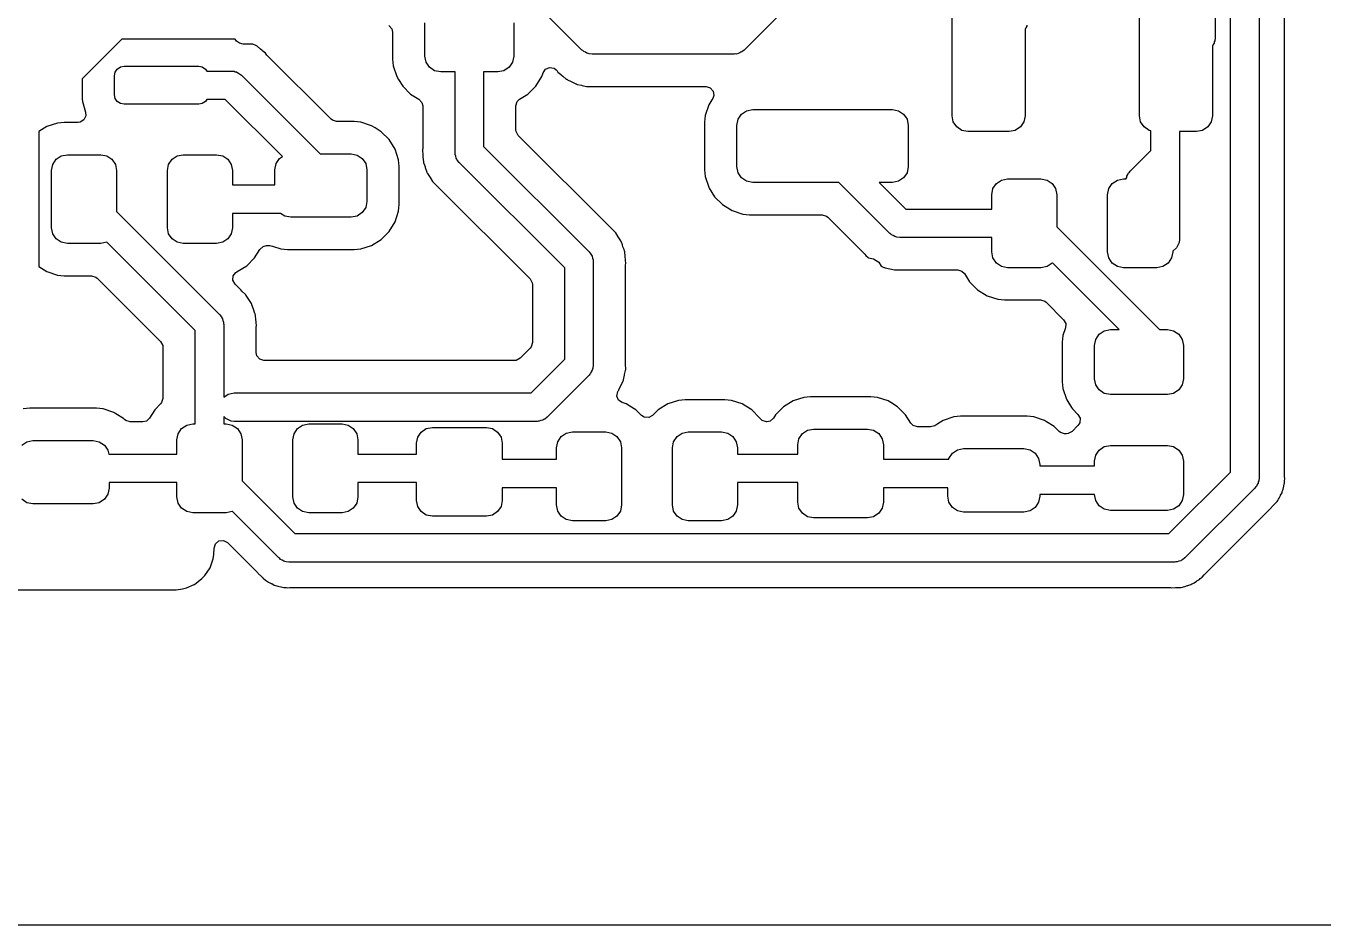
# Model space of a CAD drawing. Extents: x 0.23 to 2.97, y 0.23 to 2.17.
# Drawn here: x 1.662 to 2.466, y 0.23 to 0.787 of the extents above; entities that cross this region are included whole.
import ezdxf

# ---------------------------------------------------------------- set-up
doc = ezdxf.new("R2010")
doc.units = 0
doc.header["$MEASUREMENT"] = 0
doc.layers.add('BLACK', color=7, linetype='CONTINUOUS')

msp = doc.modelspace()

# ---------------------------------------------------------------- linework, layer by layer
at = {"layer": 'BLACK', "linetype": 'CONTINUOUS'}
for p, q in [((2.40891, 0.510709), (2.40891, 1.25704)), ((2.42663, 1.26071), (2.42663, 0.50704)), ((2.4424, 0.508318), (2.4424, 1.25745)), ((2.39933, 0.869016), (2.39933, 0.78)), ((2.23629, 0.731693), (2.23629, 0.818307)), ((2.35243, 0.731693), (2.35243, 0.818307)), ((2.00685, 0.77248), (1.97079, 0.808543)), ((2.1414, 0.806433), (2.10745, 0.77248)), ((1.90944, 0.76874), (1.90944, 0.789409)), ((1.96456, 0.789409), (1.96456, 0.76874)), ((1.88718, 0.787749), (1.88898, 0.78567)), ((1.88898, 0.78567), (1.88942, 0.783642)), ((1.88942, 0.783642), (1.88942, 0.766751)), ((2.28197, 0.786254), (2.28157, 0.785351)), ((2.28157, 0.785351), (2.28157, 0.731693)), ((2.2826, 0.787227), (2.28197, 0.786254)), ((2.28271, 0.787919), (2.2826, 0.787227)), ((1.72167, 0.779142), (1.69704, 0.754508)), ((1.79179, 0.779142), (1.72167, 0.779142)), ((1.7926, 0.777919), (1.79179, 0.779142)), ((1.79452, 0.776639), (1.7926, 0.777919)), ((1.79678, 0.776189), (1.79452, 0.776639)), ((1.80285, 0.776189), (1.79678, 0.776189)), ((1.80466, 0.775344), (1.80285, 0.776189)), ((1.80491, 0.775195), (1.80466, 0.775344)), ((1.80514, 0.775049), (1.80491, 0.775198)), ((1.80491, 0.775198), (1.80491, 0.775195)), ((1.80514, 0.775046), (1.80514, 0.775049)), ((1.80538, 0.77489), (1.80514, 0.775046)), ((1.80764, 0.77299), (1.80538, 0.77489)), ((1.80538, 0.77489), (1.80538, 0.77489)), ((1.80863, 0.772207), (1.80764, 0.77299)), ((1.80885, 0.771985), (1.80863, 0.772207)), ((1.80863, 0.772207), (1.80863, 0.772207)), ((2.00744, 0.772099), (2.00685, 0.77248)), ((2.00791, 0.771578), (2.00744, 0.772099)), ((2.10745, 0.77248), (2.10601, 0.771315)), ((2.39811, 0.775853), (2.39771, 0.77495)), ((2.39771, 0.77495), (2.39771, 0.731693)), ((2.39874, 0.776825), (2.39811, 0.775853)), ((2.39885, 0.777518), (2.39874, 0.776825)), ((2.39914, 0.778158), (2.39885, 0.777518)), ((2.39933, 0.78), (2.39914, 0.778158)), ((1.80901, 0.771841), (1.80885, 0.771985)), ((1.81055, 0.770551), (1.80901, 0.771841)), ((1.8111, 0.769816), (1.81055, 0.770551)), ((1.81156, 0.769279), (1.8111, 0.769816)), ((1.8513, 0.729536), (1.81156, 0.769279)), ((1.88942, 0.766751), (1.88942, 0.76675)), ((1.88942, 0.76675), (1.88984, 0.76266)), ((1.91019, 0.764974), (1.90944, 0.76874)), ((1.91232, 0.76178), (1.91019, 0.764974)), ((1.96381, 0.764974), (1.96168, 0.76178)), ((1.96456, 0.76874), (1.96381, 0.764974)), ((2.00897, 0.771106), (2.00791, 0.771578)), ((2.00994, 0.770474), (2.00897, 0.771106)), ((2.01064, 0.770365), (2.00994, 0.770474)), ((2.01128, 0.770079), (2.01064, 0.770365)), ((2.01312, 0.769886), (2.01128, 0.770079)), ((2.10119, 0.769886), (2.01312, 0.769886)), ((2.10187, 0.770032), (2.10119, 0.769886)), ((2.10257, 0.769995), (2.10187, 0.770032)), ((2.10365, 0.770411), (2.10257, 0.769995)), ((2.10479, 0.770652), (2.10365, 0.770411)), ((2.10536, 0.771064), (2.10479, 0.770652)), ((2.10601, 0.771315), (2.10536, 0.771064)), ((1.71706, 0.756504), (1.7175, 0.758764)), ((1.71706, 0.744693), (1.71706, 0.756504)), ((1.7175, 0.758764), (1.71878, 0.76068)), ((1.71878, 0.76068), (1.7207, 0.76196)), ((1.7207, 0.76196), (1.72296, 0.762409)), ((1.72296, 0.762409), (1.76922, 0.762409)), ((1.76922, 0.762409), (1.77148, 0.76196)), ((1.77148, 0.76196), (1.7734, 0.76068)), ((1.7734, 0.76068), (1.77421, 0.759457)), ((1.77421, 0.759457), (1.7894, 0.759457)), ((1.7894, 0.759457), (1.79124, 0.759263)), ((1.79124, 0.759263), (1.79188, 0.758978)), ((1.79188, 0.758978), (1.79258, 0.758868)), ((1.79258, 0.758868), (1.79355, 0.758237)), ((1.79355, 0.758237), (1.79461, 0.757765)), ((1.79461, 0.757765), (1.79508, 0.757244)), ((1.79508, 0.757244), (1.79567, 0.756862)), ((1.79567, 0.756862), (1.84444, 0.708087)), ((1.88984, 0.76266), (1.89203, 0.756034)), ((1.89203, 0.756034), (1.89203, 0.756034)), ((1.89203, 0.756034), (1.89316, 0.754205)), ((1.91552, 0.759647), (1.91232, 0.76178)), ((1.91928, 0.758898), (1.91552, 0.759647)), ((1.92814, 0.758898), (1.91928, 0.758898)), ((1.92814, 0.709), (1.92814, 0.758898)), ((1.95472, 0.758898), (1.94586, 0.758898)), ((1.94586, 0.758898), (1.94586, 0.712669)), ((1.95848, 0.759647), (1.95472, 0.758898)), ((1.96168, 0.76178), (1.95848, 0.759647)), ((1.9783, 0.750092), (1.98197, 0.756034)), ((1.98197, 0.756034), (1.98272, 0.758303)), ((1.98272, 0.758303), (1.98428, 0.760565)), ((1.98428, 0.760565), (1.98682, 0.761621)), ((1.98682, 0.761621), (1.98953, 0.761136)), ((1.98953, 0.761136), (1.9908, 0.760219)), ((1.9908, 0.760219), (1.99096, 0.760063)), ((1.99096, 0.760063), (1.99142, 0.759527)), ((1.99142, 0.759527), (1.99197, 0.758792)), ((1.99197, 0.758792), (1.99351, 0.757501)), ((1.99351, 0.757501), (1.99367, 0.757357)), ((1.99367, 0.757357), (1.99389, 0.757135)), ((1.99389, 0.757135), (1.99488, 0.756352)), ((1.99488, 0.756352), (1.99714, 0.754453)), ((1.69704, 0.754508), (1.69704, 0.742075)), ((1.89316, 0.754205), (1.8957, 0.750092)), ((1.8957, 0.750092), (1.90064, 0.745156)), ((1.97336, 0.745156), (1.9783, 0.750092)), ((1.99714, 0.754453), (1.99738, 0.754296)), ((1.99738, 0.754296), (1.99738, 0.754293)), ((1.99738, 0.754293), (1.99761, 0.754145)), ((1.99761, 0.754145), (1.99761, 0.754148)), ((1.99761, 0.754148), (1.99785, 0.753998)), ((1.99785, 0.753998), (1.99785, 0.753998)), ((1.99785, 0.753998), (1.99785, 0.753998)), ((1.99785, 0.753998), (2.00005, 0.752973)), ((2.00005, 0.752973), (2.00053, 0.75275)), ((2.00053, 0.75275), (2.00294, 0.751541)), ((2.00294, 0.751541), (2.00317, 0.751423)), ((2.00317, 0.751423), (2.00317, 0.751423)), ((2.00317, 0.751423), (2.00344, 0.751326)), ((2.00344, 0.751326), (2.00344, 0.751323)), ((2.00344, 0.751323), (2.0037, 0.751232)), ((2.0037, 0.751232), (2.0037, 0.751235)), ((2.0037, 0.751235), (2.00397, 0.751145)), ((2.00397, 0.751145), (2.00397, 0.751145)), ((2.00397, 0.751145), (2.00397, 0.751145)), ((2.00397, 0.751145), (2.00659, 0.750605)), ((2.00659, 0.750605), (2.00687, 0.750548)), ((2.00687, 0.750548), (2.00974, 0.749866)), ((2.00974, 0.749866), (2.01003, 0.749833)), ((2.01003, 0.749833), (2.01002, 0.74983)), ((2.01002, 0.74983), (2.0103, 0.749802)), ((2.0103, 0.749802), (2.0103, 0.749805)), ((2.0103, 0.749805), (2.01058, 0.74978)), ((2.01058, 0.74978), (2.01354, 0.749866)), ((2.01058, 0.74978), (2.01058, 0.74978)), ((2.01058, 0.74978), (2.01058, 0.74978)), ((2.01354, 0.749866), (2.08375, 0.749866)), ((2.08375, 0.749866), (2.08639, 0.749091)), ((2.08639, 0.749091), (2.08819, 0.747012)), ((1.69704, 0.742075), (1.69715, 0.740605)), ((1.69715, 0.740605), (1.69715, 0.740605)), ((1.69715, 0.740605), (1.69906, 0.73402)), ((1.7175, 0.742433), (1.71706, 0.744693)), ((1.71878, 0.740517), (1.7175, 0.742433)), ((1.7207, 0.739237), (1.71878, 0.740517)), ((1.7734, 0.740517), (1.77148, 0.739237)), ((1.77421, 0.74174), (1.7734, 0.740517)), ((1.78573, 0.74174), (1.77421, 0.74174)), ((1.8211, 0.706377), (1.78573, 0.74174)), ((1.90064, 0.745156), (1.9058, 0.741969)), ((1.9058, 0.741969), (1.90764, 0.739924)), ((1.90764, 0.739924), (1.90812, 0.737814)), ((1.96588, 0.737814), (1.96665, 0.740453)), ((1.96665, 0.740453), (1.9682, 0.741969)), ((1.9682, 0.741969), (1.97336, 0.745156)), ((2.08741, 0.741622), (2.08544, 0.738431)), ((2.08791, 0.742421), (2.08741, 0.741622)), ((2.08858, 0.744289), (2.08791, 0.742421)), ((2.08819, 0.747012), (2.08858, 0.744289)), ((1.69906, 0.73402), (1.69899, 0.733999)), ((1.69899, 0.733999), (1.69928, 0.731669)), ((1.72296, 0.738787), (1.7207, 0.739237)), ((1.76922, 0.738787), (1.72296, 0.738787)), ((1.77148, 0.739237), (1.76922, 0.738787)), ((1.90812, 0.737814), (1.90812, 0.711459)), ((1.96588, 0.722984), (1.96588, 0.737814)), ((2.08325, 0.731804), (2.08283, 0.727715)), ((2.08544, 0.738431), (2.08325, 0.731804)), ((2.08544, 0.738431), (2.08544, 0.738431)), ((2.1036, 0.729491), (2.10573, 0.732684)), ((2.10573, 0.732684), (2.10893, 0.734818)), ((2.10893, 0.734818), (2.11269, 0.735567)), ((2.11269, 0.735567), (2.19931, 0.735567)), ((2.19931, 0.735567), (2.20307, 0.734818)), ((2.20307, 0.734818), (2.20627, 0.732684)), ((2.20627, 0.732684), (2.2084, 0.729491)), ((1.67511, 0.724965), (1.6701, 0.721875)), ((1.68174, 0.727161), (1.67511, 0.724965)), ((1.67511, 0.724965), (1.67511, 0.724965)), ((1.68582, 0.727579), (1.68174, 0.727161)), ((1.68583, 0.727579), (1.68582, 0.727579)), ((1.69446, 0.727579), (1.68583, 0.727579)), ((1.69574, 0.72775), (1.69446, 0.727579)), ((1.69809, 0.72919), (1.69574, 0.72775)), ((1.69928, 0.731669), (1.69809, 0.72919)), ((1.85212, 0.728881), (1.8513, 0.729536)), ((1.85476, 0.728106), (1.85212, 0.728881)), ((1.86569, 0.728106), (1.85476, 0.728106)), ((1.86978, 0.727688), (1.86569, 0.728106)), ((1.86569, 0.728106), (1.86569, 0.728106)), ((1.87641, 0.725493), (1.86978, 0.727688)), ((1.87866, 0.724105), (1.87641, 0.725493)), ((1.87641, 0.725493), (1.87641, 0.725493)), ((1.88235, 0.721828), (1.87866, 0.724105)), ((2.08283, 0.727715), (2.08283, 0.698144)), ((2.10285, 0.725724), (2.1036, 0.729491)), ((2.10285, 0.700134), (2.10285, 0.725724)), ((2.2084, 0.729491), (2.20915, 0.725724)), ((2.20915, 0.725724), (2.20915, 0.700134)), ((2.23704, 0.727926), (2.23629, 0.731693)), ((2.23917, 0.724733), (2.23704, 0.727926)), ((2.24237, 0.7226), (2.23917, 0.724733)), ((2.27868, 0.724733), (2.27549, 0.7226)), ((2.28082, 0.727926), (2.27868, 0.724733)), ((2.28157, 0.731693), (2.28082, 0.727926)), ((2.35318, 0.727926), (2.35243, 0.731693)), ((2.35532, 0.724733), (2.35318, 0.727926)), ((2.35851, 0.7226), (2.35532, 0.724733)), ((2.39483, 0.724733), (2.39163, 0.7226)), ((2.39696, 0.727926), (2.39483, 0.724733)), ((2.39771, 0.731693), (2.39696, 0.727926)), ((1.6701, 0.721875), (1.6701, 0.638125)), ((1.88728, 0.716892), (1.88235, 0.721828)), ((1.89095, 0.71095), (1.88728, 0.716892)), ((1.96599, 0.721946), (1.96588, 0.722984)), ((1.96731, 0.719532), (1.96599, 0.721946)), ((2.02512, 0.661716), (1.96731, 0.719532)), ((2.24613, 0.72185), (2.24237, 0.7226)), ((2.27172, 0.72185), (2.24613, 0.72185)), ((2.27549, 0.7226), (2.27172, 0.72185)), ((2.35949, 0.722405), (2.35851, 0.7226)), ((2.35949, 0.710106), (2.35949, 0.722405)), ((2.38787, 0.72185), (2.3772, 0.72185)), ((2.3772, 0.72185), (2.3772, 0.706437)), ((2.39163, 0.7226), (2.38787, 0.72185)), ((1.84444, 0.708087), (1.8637, 0.708087)), ((1.8637, 0.708087), (1.86747, 0.707337)), ((1.89315, 0.704324), (1.89095, 0.71095)), ((1.90807, 0.710752), (1.90794, 0.709846)), ((1.90794, 0.709846), (1.90811, 0.707845)), ((1.90812, 0.711459), (1.90807, 0.710752)), ((1.90811, 0.707845), (1.90812, 0.707633)), ((1.92829, 0.708314), (1.92814, 0.709)), ((1.92825, 0.707614), (1.92829, 0.708314)), ((1.94586, 0.712669), (2.01126, 0.647264)), ((2.34666, 0.697279), (2.35949, 0.710106)), ((1.67797, 0.697717), (1.67872, 0.701483)), ((1.67872, 0.701483), (1.68086, 0.704676)), ((1.68086, 0.704676), (1.68405, 0.70681)), ((1.68405, 0.70681), (1.68781, 0.707559)), ((1.68781, 0.707559), (1.70848, 0.707559)), ((1.70848, 0.707559), (1.71225, 0.70681)), ((1.71225, 0.70681), (1.71544, 0.704676)), ((1.71544, 0.704676), (1.71758, 0.701483)), ((1.71758, 0.701483), (1.71833, 0.697717)), ((1.74982, 0.697717), (1.75057, 0.701483)), ((1.75057, 0.701483), (1.75271, 0.704676)), ((1.75271, 0.704676), (1.7559, 0.70681)), ((1.7559, 0.70681), (1.75967, 0.707559)), ((1.75967, 0.707559), (1.78033, 0.707559)), ((1.78033, 0.707559), (1.7841, 0.70681)), ((1.7841, 0.70681), (1.78729, 0.704676)), ((1.78729, 0.704676), (1.78943, 0.701483)), ((1.78943, 0.701483), (1.79018, 0.697717)), ((1.81646, 0.698244), (1.81721, 0.702011)), ((1.81721, 0.702011), (1.81934, 0.705204)), ((1.81934, 0.705204), (1.8211, 0.706377)), ((1.86747, 0.707337), (1.87066, 0.705204)), ((1.87066, 0.705204), (1.87279, 0.702011)), ((1.87279, 0.702011), (1.87354, 0.698244)), ((1.89356, 0.700234), (1.89315, 0.704324)), ((1.89356, 0.676569), (1.89356, 0.700234)), ((1.90812, 0.707633), (1.90812, 0.707318)), ((1.90812, 0.707318), (1.90827, 0.706065)), ((1.90827, 0.706065), (1.90853, 0.703121)), ((1.90853, 0.703121), (1.90858, 0.702842)), ((1.90858, 0.702842), (1.90858, 0.702842)), ((1.90858, 0.702842), (1.90864, 0.702571)), ((1.90864, 0.702571), (1.90864, 0.702572)), ((1.90864, 0.702572), (1.90871, 0.702295)), ((1.90871, 0.702295), (1.90871, 0.702295)), ((1.90871, 0.702295), (1.90871, 0.702295)), ((1.90871, 0.702295), (1.90955, 0.699988)), ((1.90955, 0.699988), (1.90972, 0.699518)), ((1.92867, 0.706531), (1.92825, 0.707614)), ((1.92891, 0.705397), (1.92867, 0.706531)), ((1.92932, 0.70483), (1.92891, 0.705397)), ((1.92957, 0.704175), (1.92932, 0.70483)), ((1.93074, 0.702736), (1.92957, 0.704175)), ((1.99614, 0.637331), (1.93074, 0.702736)), ((2.1036, 0.696367), (2.10285, 0.700134)), ((2.20915, 0.700134), (2.2084, 0.696367)), ((2.3772, 0.706437), (2.3772, 0.655)), ((1.67797, 0.662283), (1.67797, 0.697717)), ((1.71833, 0.697717), (1.71833, 0.67235)), ((1.74982, 0.662283), (1.74982, 0.697717)), ((1.79018, 0.697717), (1.79018, 0.688858)), ((1.81646, 0.688858), (1.81646, 0.698244)), ((1.87354, 0.698244), (1.87354, 0.678559)), ((1.90972, 0.699518), (1.91065, 0.696712)), ((1.91065, 0.696712), (1.91077, 0.696455)), ((1.91077, 0.696455), (1.91077, 0.696453)), ((1.91077, 0.696453), (1.91089, 0.696204)), ((1.91089, 0.696204), (1.91089, 0.696205)), ((1.91089, 0.696205), (1.91102, 0.695952)), ((1.91102, 0.695952), (1.91102, 0.695951)), ((1.91102, 0.695951), (1.91102, 0.695951)), ((1.91102, 0.695951), (1.91227, 0.694054)), ((1.91227, 0.694054), (1.91264, 0.693483)), ((1.91264, 0.693483), (1.91419, 0.690967)), ((2.08283, 0.698144), (2.08283, 0.698144)), ((2.08283, 0.698144), (2.08325, 0.694054)), ((2.08325, 0.694054), (2.08544, 0.687428)), ((2.10573, 0.693174), (2.1036, 0.696367)), ((2.10893, 0.691041), (2.10573, 0.693174)), ((2.20627, 0.693174), (2.20307, 0.691041)), ((2.2084, 0.696367), (2.20627, 0.693174)), ((2.26378, 0.689676), (2.26697, 0.69181)), ((2.26697, 0.69181), (2.27074, 0.692559)), ((2.27074, 0.692559), (2.29141, 0.692559)), ((2.29141, 0.692559), (2.29518, 0.69181)), ((2.29518, 0.69181), (2.29837, 0.689676)), ((2.33563, 0.689676), (2.33882, 0.69181)), ((2.33882, 0.69181), (2.34259, 0.692559)), ((2.34259, 0.692559), (2.34423, 0.692559)), ((2.34423, 0.692559), (2.34426, 0.692857)), ((2.34426, 0.692857), (2.34455, 0.693498)), ((2.34455, 0.693498), (2.34466, 0.69419)), ((2.34466, 0.69419), (2.34529, 0.695163)), ((2.34529, 0.695163), (2.34576, 0.696223)), ((2.34576, 0.696223), (2.34628, 0.696692)), ((2.34628, 0.696692), (2.34666, 0.697279)), ((1.79018, 0.688858), (1.81646, 0.688858)), ((1.91419, 0.690967), (1.91437, 0.690744)), ((1.91437, 0.690744), (1.91437, 0.690742)), ((1.91437, 0.690742), (1.91454, 0.690527)), ((1.91454, 0.690527), (1.91454, 0.690529)), ((1.91454, 0.690529), (1.91473, 0.690311)), ((1.91473, 0.690311), (1.91473, 0.690311)), ((1.91473, 0.690311), (1.9158, 0.689298)), ((1.9158, 0.689298), (1.91688, 0.688284)), ((1.91688, 0.688284), (1.97469, 0.630468)), ((2.08544, 0.687428), (2.08544, 0.687428)), ((2.08544, 0.687428), (2.08578, 0.686876)), ((2.08578, 0.686876), (2.08911, 0.681486)), ((2.11269, 0.690291), (2.10893, 0.691041)), ((2.16611, 0.690291), (2.11269, 0.690291)), ((2.19767, 0.658736), (2.16611, 0.690291)), ((2.19931, 0.690291), (2.19117, 0.690291)), ((2.19117, 0.690291), (2.2076, 0.673858)), ((2.20307, 0.691041), (2.19931, 0.690291)), ((2.2609, 0.682717), (2.26165, 0.686483)), ((2.26165, 0.686483), (2.26378, 0.689676)), ((2.29837, 0.689676), (2.3005, 0.686483)), ((2.3005, 0.686483), (2.30125, 0.682717)), ((2.33275, 0.682717), (2.3335, 0.686483)), ((2.3335, 0.686483), (2.33563, 0.689676)), ((1.87354, 0.678559), (1.87279, 0.674792)), ((1.89315, 0.672479), (1.89356, 0.676569)), ((2.08911, 0.681486), (2.09405, 0.67655)), ((2.09405, 0.67655), (2.09999, 0.672885)), ((2.2609, 0.673858), (2.2609, 0.682717)), ((2.30125, 0.682717), (2.30125, 0.662772)), ((2.33275, 0.647283), (2.33275, 0.682717)), ((1.71833, 0.67235), (1.78218, 0.608496)), ((1.82002, 0.671142), (1.79018, 0.671142)), ((1.79018, 0.671142), (1.79018, 0.662283)), ((1.82253, 0.669466), (1.82002, 0.671142)), ((1.8263, 0.668717), (1.82253, 0.669466)), ((1.8637, 0.668717), (1.8263, 0.668717)), ((1.86747, 0.669466), (1.8637, 0.668717)), ((1.87066, 0.671599), (1.86747, 0.669466)), ((1.87279, 0.674792), (1.87066, 0.671599)), ((1.89095, 0.665853), (1.89315, 0.672479)), ((2.09999, 0.672885), (2.10661, 0.670689)), ((2.10661, 0.670689), (2.1107, 0.670272)), ((2.1107, 0.670272), (2.1558, 0.670272)), ((2.1558, 0.670272), (2.15844, 0.669497)), ((2.15844, 0.669497), (2.15925, 0.668842)), ((2.15925, 0.668842), (2.18177, 0.646319)), ((2.2076, 0.673858), (2.2609, 0.673858)), ((1.67872, 0.658517), (1.67797, 0.662283)), ((1.75057, 0.658517), (1.74982, 0.662283)), ((1.79018, 0.662283), (1.78943, 0.658517)), ((1.88235, 0.654975), (1.88728, 0.659911)), ((1.88728, 0.659911), (1.89095, 0.665853)), ((2.02727, 0.659689), (2.02512, 0.661716)), ((2.02746, 0.659471), (2.02727, 0.659689)), ((2.02727, 0.659689), (2.02727, 0.659689)), ((2.02727, 0.659689), (2.02727, 0.659689)), ((2.02763, 0.659258), (2.02746, 0.659473)), ((2.02746, 0.659473), (2.02746, 0.659471)), ((2.30125, 0.662772), (2.36494, 0.599087)), ((1.68086, 0.655324), (1.67872, 0.658517)), ((1.68405, 0.65319), (1.68086, 0.655324)), ((1.68781, 0.652441), (1.68405, 0.65319)), ((1.70848, 0.652441), (1.68781, 0.652441)), ((1.71225, 0.65319), (1.70848, 0.652441)), ((1.71236, 0.653263), (1.71225, 0.65319)), ((1.76706, 0.598563), (1.71236, 0.653263)), ((1.75271, 0.655324), (1.75057, 0.658517)), ((1.7559, 0.65319), (1.75271, 0.655324)), ((1.75967, 0.652441), (1.7559, 0.65319)), ((1.78033, 0.652441), (1.75967, 0.652441)), ((1.7841, 0.65319), (1.78033, 0.652441)), ((1.78729, 0.655324), (1.7841, 0.65319)), ((1.78943, 0.658517), (1.78729, 0.655324)), ((1.87641, 0.65131), (1.88235, 0.654975)), ((2.02763, 0.659256), (2.02763, 0.659258)), ((2.02781, 0.659033), (2.02763, 0.659256)), ((2.02936, 0.656517), (2.02781, 0.659033)), ((2.02781, 0.659033), (2.02781, 0.659033)), ((2.02781, 0.659033), (2.02781, 0.659033)), ((2.03098, 0.654049), (2.02936, 0.656517)), ((2.03098, 0.654048), (2.03098, 0.654049)), ((2.03111, 0.653795), (2.03098, 0.654048)), ((2.03123, 0.653547), (2.03111, 0.653796)), ((2.03111, 0.653796), (2.03111, 0.653795)), ((2.03123, 0.653545), (2.03123, 0.653547)), ((2.03135, 0.653288), (2.03123, 0.653545)), ((2.03135, 0.653287), (2.03135, 0.653288)), ((2.03188, 0.651685), (2.03135, 0.653287)), ((2.03228, 0.650482), (2.03188, 0.651685)), ((2.19825, 0.658354), (2.19767, 0.658736)), ((2.19872, 0.657834), (2.19825, 0.658354)), ((2.19978, 0.657362), (2.19872, 0.657834)), ((2.20075, 0.65673), (2.19978, 0.657362)), ((2.20145, 0.65662), (2.20075, 0.65673)), ((2.20209, 0.656335), (2.20145, 0.65662)), ((2.20393, 0.656142), (2.20209, 0.656335)), ((2.2609, 0.656142), (2.20393, 0.656142)), ((2.2609, 0.647283), (2.2609, 0.656142)), ((2.37701, 0.653158), (2.37551, 0.649793)), ((2.3772, 0.655), (2.37701, 0.653158)), ((1.79898, 0.6387), (1.80392, 0.643636)), ((1.80392, 0.643636), (1.80711, 0.648803)), ((1.80711, 0.648803), (1.80915, 0.650643)), ((1.80915, 0.650643), (1.81126, 0.651122)), ((1.81126, 0.651122), (1.81337, 0.651122)), ((1.81337, 0.651122), (1.81491, 0.650874)), ((1.81491, 0.650874), (1.82022, 0.649115)), ((1.82022, 0.649115), (1.82431, 0.648697)), ((1.82431, 0.648697), (1.86569, 0.648697)), ((1.86569, 0.648697), (1.86978, 0.649115)), ((1.86978, 0.649115), (1.87641, 0.65131)), ((2.01126, 0.647264), (2.01243, 0.645825)), ((2.01243, 0.645825), (2.01268, 0.64517)), ((2.01268, 0.64517), (2.01309, 0.644603)), ((2.01309, 0.644603), (2.01333, 0.643468)), ((2.01333, 0.643468), (2.01375, 0.642386)), ((2.03293, 0.648697), (2.03228, 0.650482)), ((2.03329, 0.647705), (2.03293, 0.648697)), ((2.03336, 0.647428), (2.03329, 0.647705)), ((2.03329, 0.647705), (2.03329, 0.647705)), ((2.03342, 0.647158), (2.03336, 0.647429)), ((2.03336, 0.647429), (2.03336, 0.647428)), ((2.03347, 0.64688), (2.03342, 0.647158)), ((2.03342, 0.647158), (2.03342, 0.647158)), ((2.03347, 0.646879), (2.03347, 0.64688)), ((2.03363, 0.645048), (2.03347, 0.646879)), ((2.03373, 0.643935), (2.03363, 0.645048)), ((2.03388, 0.642682), (2.03373, 0.643935)), ((2.18177, 0.646319), (2.18223, 0.645783)), ((2.18223, 0.645783), (2.18278, 0.645048)), ((2.18278, 0.645048), (2.18278, 0.645048)), ((2.18278, 0.645048), (2.18432, 0.643757)), ((2.18432, 0.643757), (2.18448, 0.643613)), ((2.18448, 0.643613), (2.18452, 0.643567)), ((2.18452, 0.643567), (2.18766, 0.642944)), ((2.26165, 0.643517), (2.2609, 0.647283)), ((2.26378, 0.640324), (2.26165, 0.643517)), ((2.3335, 0.643517), (2.33275, 0.647283)), ((2.33563, 0.640324), (2.3335, 0.643517)), ((2.37235, 0.643517), (2.37022, 0.640324)), ((2.3731, 0.647283), (2.37235, 0.643517)), ((2.37551, 0.649793), (2.3731, 0.647623)), ((2.3731, 0.647623), (2.3731, 0.647283)), ((1.6701, 0.638125), (1.67511, 0.635035)), ((1.79304, 0.635035), (1.79898, 0.6387)), ((1.99614, 0.580701), (1.99614, 0.637331)), ((2.01375, 0.642386), (2.01371, 0.641686)), ((2.01371, 0.641686), (2.01386, 0.641)), ((2.01386, 0.641), (2.01386, 0.577032)), ((2.03388, 0.642367), (2.03388, 0.642682)), ((2.03388, 0.642682), (2.03388, 0.642682)), ((2.03389, 0.642155), (2.03388, 0.642367)), ((2.03388, 0.638541), (2.03393, 0.639248)), ((2.03388, 0.577451), (2.03388, 0.638541)), ((2.03406, 0.640154), (2.03389, 0.642155)), ((2.03393, 0.639248), (2.03406, 0.640154)), ((2.18766, 0.642944), (2.19085, 0.64081)), ((2.19085, 0.64081), (2.19241, 0.638468)), ((2.19241, 0.638468), (2.19399, 0.637679)), ((2.19399, 0.637679), (2.19399, 0.637679)), ((2.19399, 0.637679), (2.19425, 0.637582)), ((2.19425, 0.637582), (2.19425, 0.637578)), ((2.19425, 0.637578), (2.19451, 0.637487)), ((2.19451, 0.637487), (2.19451, 0.637491)), ((2.19451, 0.637491), (2.19478, 0.637401)), ((2.19478, 0.637401), (2.19478, 0.637401)), ((2.19478, 0.637401), (2.19478, 0.637401)), ((2.19478, 0.637401), (2.19768, 0.636804)), ((2.19768, 0.636804), (2.20055, 0.636122)), ((2.20055, 0.636122), (2.20084, 0.636089)), ((2.20084, 0.636089), (2.20084, 0.636086)), ((2.20084, 0.636086), (2.20111, 0.636058)), ((2.20111, 0.636058), (2.20111, 0.636061)), ((2.20111, 0.636061), (2.20139, 0.636036)), ((2.20139, 0.636036), (2.2014, 0.636036)), ((2.2014, 0.636036), (2.20435, 0.636122)), ((2.2014, 0.636036), (2.2014, 0.636036)), ((2.20435, 0.636122), (2.23981, 0.636122)), ((2.23981, 0.636122), (2.24245, 0.635347)), ((2.24245, 0.635347), (2.24397, 0.633803)), ((2.26697, 0.63819), (2.26378, 0.640324)), ((2.27074, 0.637441), (2.26697, 0.63819)), ((2.29141, 0.637441), (2.27074, 0.637441)), ((2.29518, 0.63819), (2.29141, 0.637441)), ((2.29837, 0.640324), (2.29518, 0.63819)), ((2.29848, 0.640489), (2.29837, 0.640324)), ((2.33988, 0.599087), (2.29848, 0.640489)), ((2.33882, 0.63819), (2.33563, 0.640324)), ((2.34259, 0.637441), (2.33882, 0.63819)), ((2.36326, 0.637441), (2.34259, 0.637441)), ((2.36703, 0.63819), (2.36326, 0.637441)), ((2.37022, 0.640324), (2.36703, 0.63819)), ((1.67511, 0.635035), (1.68174, 0.632839)), ((1.68174, 0.632839), (1.68582, 0.632421)), ((1.68582, 0.632421), (1.70287, 0.632421)), ((1.70287, 0.632421), (1.70551, 0.631646)), ((1.70551, 0.631646), (1.70632, 0.630991)), ((1.70632, 0.630991), (1.74561, 0.591701)), ((1.79046, 0.629629), (1.79065, 0.632373)), ((1.79177, 0.627215), (1.79046, 0.629629)), ((1.79065, 0.632373), (1.7923, 0.634575)), ((1.7923, 0.634575), (1.7928, 0.634877)), ((1.7928, 0.634886), (1.79304, 0.635035)), ((1.7928, 0.634877), (1.7928, 0.634886)), ((1.79304, 0.635035), (1.79304, 0.635035)), ((1.97469, 0.630468), (1.97601, 0.628054)), ((1.97601, 0.628054), (1.97612, 0.627016)), ((2.24397, 0.633803), (2.24716, 0.628636)), ((2.24716, 0.628636), (2.25209, 0.6237)), ((1.79529, 0.6237), (1.79177, 0.627215)), ((1.79604, 0.622948), (1.79529, 0.6237)), ((1.79819, 0.620921), (1.79604, 0.622948)), ((1.79837, 0.620703), (1.79819, 0.620921)), ((1.79855, 0.62049), (1.79837, 0.620705)), ((1.79837, 0.620705), (1.79837, 0.620703)), ((1.79855, 0.620488), (1.79855, 0.62049)), ((1.79872, 0.620265), (1.79855, 0.620488)), ((1.80028, 0.617749), (1.79872, 0.620265)), ((1.79872, 0.620265), (1.79872, 0.620265)), ((1.79872, 0.620265), (1.79872, 0.620265)), ((1.97612, 0.627016), (1.97612, 0.591015)), ((2.25209, 0.6237), (2.25803, 0.620035)), ((2.25803, 0.620035), (2.26466, 0.617839)), ((1.8019, 0.615281), (1.80028, 0.617749)), ((1.80203, 0.615026), (1.8019, 0.615281)), ((1.8019, 0.615281), (1.8019, 0.615281)), ((1.8019, 0.615281), (1.8019, 0.615281)), ((1.80215, 0.614779), (1.80203, 0.615028)), ((1.80203, 0.615028), (1.80203, 0.615026)), ((1.80215, 0.614777), (1.80215, 0.614779)), ((1.80227, 0.61452), (1.80215, 0.614777)), ((1.8032, 0.611714), (1.80227, 0.61452)), ((1.80413, 0.609141), (1.8032, 0.611714)), ((2.26466, 0.617839), (2.26875, 0.617421)), ((2.26875, 0.617421), (2.29121, 0.617421)), ((2.29121, 0.617421), (2.29385, 0.616646)), ((2.29385, 0.616646), (2.29467, 0.615991)), ((2.29467, 0.615991), (2.30544, 0.605217)), ((1.78218, 0.608496), (1.78335, 0.607057)), ((1.78335, 0.607057), (1.7836, 0.606402)), ((1.7836, 0.606402), (1.78401, 0.605835)), ((1.78401, 0.605835), (1.78425, 0.604701)), ((1.78425, 0.604701), (1.78467, 0.603618)), ((1.78467, 0.603618), (1.78463, 0.602918)), ((1.80421, 0.608937), (1.80413, 0.609141)), ((1.80427, 0.608661), (1.80421, 0.608937)), ((1.80421, 0.608937), (1.80421, 0.608937)), ((1.80428, 0.608662), (1.80427, 0.608661)), ((1.80434, 0.608391), (1.80428, 0.608662)), ((1.80433, 0.60839), (1.80434, 0.608391)), ((1.80439, 0.608112), (1.80433, 0.60839)), ((1.80465, 0.605167), (1.80439, 0.608112)), ((1.80439, 0.608112), (1.80439, 0.608112)), ((1.80478, 0.604018), (1.80465, 0.605167)), ((1.8048, 0.603914), (1.80478, 0.604018)), ((1.8048, 0.6036), (1.8048, 0.603914)), ((1.8048, 0.603914), (1.8048, 0.603914)), ((1.8048, 0.603387), (1.8048, 0.6036)), ((1.80498, 0.601387), (1.8048, 0.603387)), ((2.30544, 0.605217), (2.30676, 0.602802)), ((1.76706, 0.540543), (1.76706, 0.598563)), ((1.78463, 0.602918), (1.78478, 0.602232)), ((1.78478, 0.602232), (1.78478, 0.557065)), ((1.8048, 0.599773), (1.80485, 0.60048)), ((1.8048, 0.58476), (1.8048, 0.599773)), ((1.80485, 0.60048), (1.80493, 0.601017)), ((1.80493, 0.601017), (1.80498, 0.601387)), ((2.305, 0.595324), (2.30458, 0.591234)), ((2.30662, 0.600229), (2.305, 0.595324)), ((2.305, 0.595324), (2.305, 0.595324)), ((2.30676, 0.602802), (2.30662, 0.600229)), ((2.32535, 0.593011), (2.32748, 0.596204)), ((2.32748, 0.596204), (2.33067, 0.598337)), ((2.33067, 0.598337), (2.33444, 0.599087)), ((2.33444, 0.599087), (2.33988, 0.599087)), ((2.36494, 0.599087), (2.36987, 0.599087)), ((2.36987, 0.599087), (2.37364, 0.598337)), ((2.37364, 0.598337), (2.37683, 0.596204)), ((2.37683, 0.596204), (2.37897, 0.593011)), ((1.74561, 0.591701), (1.74693, 0.589286)), ((1.74693, 0.589286), (1.74704, 0.588249)), ((1.74704, 0.588249), (1.74704, 0.556411)), ((1.97469, 0.587563), (1.96844, 0.581308)), ((1.97535, 0.588376), (1.97469, 0.587563)), ((1.97612, 0.591015), (1.97535, 0.588376)), ((2.30458, 0.591234), (2.30458, 0.566585)), ((2.3246, 0.589244), (2.32535, 0.593011)), ((2.3246, 0.568575), (2.3246, 0.589244)), ((2.37897, 0.593011), (2.37972, 0.589244)), ((2.37972, 0.589244), (2.37972, 0.568575)), ((1.80524, 0.582732), (1.8048, 0.58476)), ((1.80704, 0.580653), (1.80524, 0.582732)), ((1.80968, 0.579878), (1.80704, 0.580653)), ((1.96498, 0.579878), (1.80968, 0.579878)), ((1.96602, 0.57999), (1.96498, 0.579878)), ((1.96844, 0.581308), (1.96602, 0.57999)), ((1.9753, 0.559858), (1.99614, 0.580701)), ((2.01165, 0.571356), (2.01126, 0.570768)), ((2.01217, 0.571825), (2.01165, 0.571356)), ((2.01264, 0.572884), (2.01217, 0.571825)), ((2.01327, 0.573857), (2.01264, 0.572884)), ((2.01338, 0.57455), (2.01327, 0.573857)), ((2.01366, 0.57519), (2.01338, 0.57455)), ((2.01386, 0.577032), (2.01366, 0.57519)), ((2.0332, 0.570781), (2.03329, 0.571163)), ((2.03329, 0.571163), (2.03388, 0.573656)), ((2.03396, 0.574498), (2.03388, 0.577451)), ((2.03388, 0.573657), (2.03391, 0.573939)), ((2.03388, 0.573656), (2.03388, 0.573657)), ((2.03391, 0.573938), (2.03394, 0.574214)), ((2.03391, 0.573939), (2.03391, 0.573938)), ((2.03394, 0.574214), (2.03396, 0.574498)), ((2.03394, 0.574214), (2.03394, 0.574214)), ((2.01126, 0.570768), (1.98523, 0.544736)), ((2.02975, 0.561768), (2.03099, 0.564447)), ((2.03099, 0.564447), (2.03232, 0.567088)), ((2.03232, 0.567088), (2.03242, 0.567355)), ((2.03232, 0.567088), (2.03232, 0.567088)), ((2.03242, 0.567354), (2.03251, 0.567615)), ((2.03242, 0.567355), (2.03242, 0.567354)), ((2.03251, 0.567616), (2.0326, 0.567886)), ((2.03251, 0.567615), (2.03251, 0.567616)), ((2.0326, 0.567886), (2.0332, 0.570781)), ((2.30458, 0.566585), (2.30458, 0.566585)), ((2.30458, 0.566585), (2.305, 0.562495)), ((2.32535, 0.564808), (2.3246, 0.568575)), ((2.32748, 0.561615), (2.32535, 0.564808)), ((2.37897, 0.564808), (2.37683, 0.561615)), ((2.37972, 0.568575), (2.37897, 0.564808)), ((1.74704, 0.556411), (1.74626, 0.553772)), ((1.78478, 0.557065), (1.78757, 0.559092)), ((1.78757, 0.559092), (1.79117, 0.559858)), ((1.79117, 0.559858), (1.9753, 0.559858)), ((2.02853, 0.55786), (2.02901, 0.560568)), ((2.02958, 0.55532), (2.02853, 0.55786)), ((2.02901, 0.560568), (2.0293, 0.561071)), ((2.0293, 0.561071), (2.02945, 0.561293)), ((2.02945, 0.561291), (2.0296, 0.561524)), ((2.02945, 0.561293), (2.02945, 0.561291)), ((2.03184, 0.553754), (2.02958, 0.55532)), ((2.0296, 0.561526), (2.02975, 0.561768)), ((2.0296, 0.561524), (2.0296, 0.561526)), ((2.02975, 0.561768), (2.02975, 0.561768)), ((2.06667, 0.555145), (2.06004, 0.552949)), ((2.07076, 0.555563), (2.06667, 0.555145)), ((2.09541, 0.555563), (2.07076, 0.555563)), ((2.07076, 0.555563), (2.07076, 0.555563)), ((2.0995, 0.555145), (2.09541, 0.555563)), ((2.10612, 0.552949), (2.0995, 0.555145)), ((2.14435, 0.556996), (2.13772, 0.5548)), ((2.14843, 0.557413), (2.14435, 0.556996)), ((2.14844, 0.557413), (2.14843, 0.557413)), ((2.18588, 0.557413), (2.14844, 0.557413)), ((2.18997, 0.556996), (2.18588, 0.557413)), ((2.1966, 0.5548), (2.18997, 0.556996)), ((2.305, 0.562495), (2.30719, 0.555869)), ((2.30719, 0.555869), (2.30719, 0.555869)), ((2.30719, 0.555869), (2.30738, 0.555563)), ((2.30738, 0.555563), (2.31041, 0.550654)), ((2.33067, 0.559481), (2.32748, 0.561615)), ((2.33444, 0.558732), (2.33067, 0.559481)), ((2.36987, 0.558732), (2.33444, 0.558732)), ((2.37364, 0.559481), (2.36987, 0.558732)), ((2.37683, 0.561615), (2.37364, 0.559481)), ((1.66447, 0.550287), (1.66038, 0.54987)), ((1.70585, 0.550287), (1.66447, 0.550287)), ((1.66447, 0.550287), (1.66447, 0.550287)), ((1.70994, 0.54987), (1.70585, 0.550287)), ((1.71656, 0.547674), (1.70994, 0.54987)), ((1.71793, 0.546833), (1.71656, 0.547674)), ((1.71656, 0.547674), (1.71656, 0.547674)), ((1.74195, 0.549266), (1.73882, 0.544197)), ((1.742, 0.549348), (1.74195, 0.549266)), ((1.74561, 0.552959), (1.742, 0.549348)), ((1.74626, 0.553772), (1.74561, 0.552959)), ((2.03427, 0.552949), (2.03184, 0.553754)), ((2.03652, 0.551561), (2.03427, 0.552949)), ((2.03427, 0.552949), (2.03427, 0.552949)), ((2.03427, 0.552949), (2.03427, 0.552949)), ((2.04021, 0.549285), (2.03652, 0.551561)), ((2.04371, 0.545794), (2.04021, 0.549285)), ((2.04021, 0.549285), (2.04021, 0.549285)), ((2.0541, 0.549285), (2.05061, 0.545794)), ((2.06004, 0.552949), (2.0541, 0.549285)), ((2.06004, 0.552949), (2.06004, 0.552949)), ((2.10837, 0.551561), (2.10612, 0.552949)), ((2.10612, 0.552949), (2.10612, 0.552949)), ((2.11207, 0.549285), (2.10837, 0.551561)), ((2.117, 0.544349), (2.11207, 0.549285)), ((2.11207, 0.549285), (2.11207, 0.549285)), ((2.13178, 0.551135), (2.12684, 0.546199)), ((2.13772, 0.5548), (2.13178, 0.551135)), ((2.13772, 0.5548), (2.13772, 0.5548)), ((2.19826, 0.553772), (2.1966, 0.5548)), ((2.1966, 0.5548), (2.1966, 0.5548)), ((2.20254, 0.551135), (2.19826, 0.553772)), ((2.20747, 0.546199), (2.20254, 0.551135)), ((2.31041, 0.550654), (2.31086, 0.549927)), ((2.31086, 0.549927), (2.31435, 0.546436)), ((1.72251, 0.544009), (1.71793, 0.546833)), ((1.72322, 0.543292), (1.72251, 0.544009)), ((1.72251, 0.544009), (1.72251, 0.544009)), ((1.72404, 0.542637), (1.72322, 0.543292)), ((1.72667, 0.541862), (1.72404, 0.542637)), ((1.73466, 0.541862), (1.72667, 0.541862)), ((1.73677, 0.542342), (1.73466, 0.541862)), ((1.73881, 0.544181), (1.73677, 0.542342)), ((1.73882, 0.544197), (1.73881, 0.544181)), ((1.75862, 0.537661), (1.76182, 0.539794)), ((1.76182, 0.539794), (1.76558, 0.540543)), ((1.76558, 0.540543), (1.76706, 0.540543)), ((1.78596, 0.543834), (1.78478, 0.545152)), ((1.78478, 0.545152), (1.78478, 0.540543)), ((1.78478, 0.540543), (1.78625, 0.540543)), ((1.78933, 0.542335), (1.78596, 0.543834)), ((1.78625, 0.540543), (1.79002, 0.539794)), ((1.79117, 0.542142), (1.78933, 0.542335)), ((1.79002, 0.539794), (1.79321, 0.537661)), ((1.97897, 0.542142), (1.79117, 0.542142)), ((1.83047, 0.537661), (1.83367, 0.539794)), ((1.83367, 0.539794), (1.83743, 0.540543)), ((1.83743, 0.540543), (1.8581, 0.540543)), ((1.8581, 0.540543), (1.86187, 0.539794)), ((1.86187, 0.539794), (1.86506, 0.537661)), ((1.97965, 0.542287), (1.97897, 0.542142)), ((1.98035, 0.542251), (1.97965, 0.542287)), ((1.98144, 0.542666), (1.98035, 0.542251)), ((1.98257, 0.542908), (1.98144, 0.542666)), ((1.98314, 0.54332), (1.98257, 0.542908)), ((1.98379, 0.543571), (1.98314, 0.54332)), ((1.98523, 0.544736), (1.98379, 0.543571)), ((2.04545, 0.544672), (2.04371, 0.545794)), ((2.0482, 0.544476), (2.04545, 0.544672)), ((2.05061, 0.545794), (2.0482, 0.544476)), ((2.11709, 0.544197), (2.117, 0.544349)), ((2.11861, 0.542653), (2.11709, 0.544197)), ((2.12125, 0.541878), (2.11861, 0.542653)), ((2.12145, 0.541878), (2.12125, 0.541878)), ((2.12356, 0.542357), (2.12145, 0.541878)), ((2.12561, 0.544197), (2.12356, 0.542357)), ((2.12684, 0.546199), (2.12561, 0.544197)), ((2.21065, 0.541047), (2.20747, 0.546199)), ((2.21217, 0.539503), (2.21065, 0.541047)), ((2.21481, 0.538728), (2.21217, 0.539503)), ((2.22553, 0.539455), (2.22297, 0.538728)), ((2.2274, 0.540606), (2.22553, 0.539455)), ((2.23075, 0.542674), (2.2274, 0.540606)), ((2.23738, 0.54487), (2.23075, 0.542674)), ((2.23075, 0.542674), (2.23075, 0.542674)), ((2.24147, 0.545287), (2.23738, 0.54487)), ((2.28285, 0.545287), (2.24147, 0.545287)), ((2.24147, 0.545287), (2.24147, 0.545287)), ((2.28694, 0.54487), (2.28285, 0.545287)), ((2.29356, 0.542674), (2.28694, 0.54487)), ((2.29485, 0.541878), (2.29356, 0.542674)), ((2.29356, 0.542674), (2.29356, 0.542674)), ((2.29951, 0.539009), (2.29485, 0.541878)), ((2.30261, 0.535906), (2.29951, 0.539009)), ((2.29951, 0.539009), (2.29951, 0.539009)), ((2.31435, 0.539532), (2.31072, 0.535906)), ((2.31435, 0.546436), (2.31567, 0.544022)), ((2.31547, 0.541278), (2.31435, 0.539532)), ((2.31567, 0.544022), (2.31547, 0.541278)), ((1.75574, 0.530701), (1.75649, 0.534467)), ((1.75649, 0.534467), (1.75862, 0.537661)), ((1.79321, 0.537661), (1.79535, 0.534467)), ((1.79535, 0.534467), (1.79609, 0.530701)), ((1.82759, 0.530701), (1.82834, 0.534467)), ((1.82834, 0.534467), (1.83047, 0.537661)), ((1.86506, 0.537661), (1.8672, 0.534467)), ((1.8672, 0.534467), (1.86794, 0.530701)), ((1.90427, 0.528551), (1.90502, 0.532318)), ((1.90502, 0.532318), (1.90715, 0.535511)), ((1.90715, 0.535511), (1.91034, 0.537644)), ((1.91034, 0.537644), (1.91411, 0.538394)), ((1.91411, 0.538394), (1.94757, 0.538394)), ((1.94757, 0.538394), (1.95134, 0.537644)), ((1.95134, 0.537644), (1.95453, 0.535511)), ((1.95453, 0.535511), (1.95667, 0.532318)), ((1.95667, 0.532318), (1.95742, 0.528551)), ((1.9918, 0.529467), (1.99394, 0.532661)), ((1.99394, 0.532661), (1.99713, 0.534794)), ((1.99713, 0.534794), (2.0009, 0.535543)), ((2.0009, 0.535543), (2.02157, 0.535543)), ((2.02157, 0.535543), (2.02533, 0.534794)), ((2.02533, 0.534794), (2.02853, 0.532661)), ((2.02853, 0.532661), (2.03066, 0.529467)), ((2.06365, 0.529467), (2.06579, 0.532661)), ((2.06579, 0.532661), (2.06898, 0.534794)), ((2.06898, 0.534794), (2.07275, 0.535543)), ((2.07275, 0.535543), (2.09342, 0.535543)), ((2.09342, 0.535543), (2.09718, 0.534794)), ((2.09718, 0.534794), (2.10038, 0.532661)), ((2.10038, 0.532661), (2.10251, 0.529467)), ((2.14058, 0.527551), (2.14133, 0.531318)), ((2.14133, 0.531318), (2.14347, 0.534511)), ((2.14347, 0.534511), (2.14666, 0.536644)), ((2.14666, 0.536644), (2.15043, 0.537394)), ((2.15043, 0.537394), (2.18389, 0.537394)), ((2.18389, 0.537394), (2.18766, 0.536644)), ((2.18766, 0.536644), (2.19085, 0.534511)), ((2.19085, 0.534511), (2.19298, 0.531318)), ((2.19298, 0.531318), (2.19373, 0.527551)), ((2.22297, 0.538728), (2.21481, 0.538728)), ((2.30342, 0.535251), (2.30261, 0.535906)), ((2.30606, 0.534476), (2.30342, 0.535251)), ((2.30727, 0.534476), (2.30606, 0.534476)), ((2.30831, 0.534588), (2.30727, 0.534476)), ((2.31072, 0.535906), (2.30831, 0.534588)), ((1.6595, 0.527385), (1.66269, 0.529519)), ((1.66269, 0.529519), (1.66646, 0.530268)), ((1.66646, 0.530268), (1.70386, 0.530268)), ((1.70386, 0.530268), (1.70762, 0.529519)), ((1.70762, 0.529519), (1.71082, 0.527385)), ((1.71082, 0.527385), (1.71295, 0.524192)), ((1.71295, 0.524192), (1.71342, 0.521843)), ((1.75574, 0.521843), (1.75574, 0.530701)), ((1.79609, 0.530701), (1.79609, 0.505335)), ((1.82759, 0.495268), (1.82759, 0.530701)), ((1.86794, 0.530701), (1.86794, 0.521858)), ((1.90427, 0.521858), (1.90427, 0.528551)), ((1.95742, 0.528551), (1.95742, 0.518709)), ((1.99106, 0.525701), (1.9918, 0.529467)), ((1.99106, 0.518709), (1.99106, 0.525701)), ((2.03066, 0.529467), (2.03141, 0.525701)), ((2.03141, 0.525701), (2.03141, 0.490268)), ((2.06291, 0.525701), (2.06365, 0.529467)), ((2.06291, 0.490268), (2.06291, 0.525701)), ((2.10251, 0.529467), (2.10326, 0.525701)), ((2.10326, 0.525701), (2.10326, 0.521858)), ((2.14058, 0.521858), (2.14058, 0.527551)), ((2.19373, 0.527551), (2.19373, 0.518709)), ((2.2365, 0.522385), (2.23969, 0.524519)), ((2.23969, 0.524519), (2.24346, 0.525268)), ((2.24346, 0.525268), (2.28086, 0.525268)), ((2.28086, 0.525268), (2.28462, 0.524519)), ((2.28462, 0.524519), (2.28782, 0.522385)), ((2.32535, 0.52116), (2.32748, 0.524353)), ((2.32748, 0.524353), (2.33067, 0.526487)), ((2.33067, 0.526487), (2.33444, 0.527236)), ((2.33444, 0.527236), (2.36987, 0.527236)), ((2.36987, 0.527236), (2.37364, 0.526487)), ((2.37364, 0.526487), (2.37683, 0.524353)), ((2.37683, 0.524353), (2.37897, 0.52116)), ((1.71342, 0.521843), (1.75574, 0.521843)), ((1.86794, 0.521858), (1.90427, 0.521858)), ((1.95742, 0.518709), (1.99106, 0.518709)), ((2.10326, 0.521858), (2.14058, 0.521858)), ((2.19373, 0.518709), (2.23427, 0.518709)), ((2.23427, 0.518709), (2.23436, 0.519192)), ((2.23436, 0.519192), (2.2365, 0.522385)), ((2.28782, 0.522385), (2.28995, 0.519192)), ((2.28995, 0.519192), (2.2907, 0.515425)), ((2.2907, 0.515425), (2.2907, 0.514457)), ((2.3246, 0.517394), (2.32535, 0.52116)), ((2.3246, 0.514457), (2.3246, 0.517394)), ((2.37897, 0.52116), (2.37972, 0.517394)), ((2.37972, 0.517394), (2.37972, 0.496724)), ((2.2907, 0.514457), (2.3246, 0.514457)), ((2.37076, 0.472551), (2.40891, 0.510709)), ((2.42663, 0.50704), (2.42644, 0.505198)), ((2.44241, 0.508084), (2.4424, 0.508318)), ((2.44258, 0.50626), (2.44241, 0.508084)), ((1.7137, 0.50074), (1.71295, 0.496974)), ((1.75574, 0.504126), (1.7137, 0.504126)), ((1.7137, 0.504126), (1.7137, 0.50074)), ((1.75574, 0.495268), (1.75574, 0.504126)), ((1.79609, 0.505335), (1.82888, 0.472551)), ((1.90427, 0.504142), (1.86794, 0.504142)), ((1.86794, 0.504142), (1.86794, 0.495268)), ((1.90427, 0.493118), (1.90427, 0.504142)), ((1.99106, 0.500992), (1.95742, 0.500992)), ((1.95742, 0.500992), (1.95742, 0.493118)), ((1.99106, 0.490268), (1.99106, 0.500992)), ((2.14058, 0.504142), (2.10326, 0.504142)), ((2.10326, 0.504142), (2.10326, 0.490268)), ((2.14058, 0.492118), (2.14058, 0.504142)), ((2.23361, 0.500992), (2.19373, 0.500992)), ((2.19373, 0.500992), (2.19373, 0.492118)), ((2.23361, 0.49574), (2.23361, 0.500992)), ((2.42404, 0.500776), (2.38069, 0.457429)), ((2.42442, 0.501364), (2.42404, 0.500776)), ((2.42494, 0.501833), (2.42442, 0.501364)), ((2.42541, 0.502892), (2.42494, 0.501833)), ((2.42604, 0.503865), (2.42541, 0.502892)), ((2.42615, 0.504557), (2.42604, 0.503865)), ((2.42644, 0.505198), (2.42615, 0.504557)), ((2.44085, 0.497902), (2.44104, 0.49866)), ((2.44104, 0.49866), (2.4413, 0.499396)), ((2.4413, 0.499396), (2.44161, 0.500115)), ((2.44161, 0.500115), (2.44189, 0.501925)), ((2.44189, 0.501925), (2.44194, 0.502154)), ((2.44194, 0.502154), (2.4424, 0.503928)), ((2.4424, 0.504711), (2.44246, 0.505487)), ((2.4424, 0.503929), (2.4424, 0.504711)), ((2.4424, 0.503928), (2.4424, 0.503929)), ((2.44246, 0.505487), (2.44247, 0.505554)), ((2.44247, 0.505554), (2.44258, 0.50626)), ((2.44258, 0.50626), (2.44258, 0.50626)), ((1.66269, 0.491647), (1.6595, 0.49378)), ((1.66646, 0.490898), (1.66269, 0.491647)), ((1.70386, 0.490898), (1.66646, 0.490898)), ((1.70762, 0.491647), (1.70386, 0.490898)), ((1.71082, 0.49378), (1.70762, 0.491647)), ((1.71295, 0.496974), (1.71082, 0.49378)), ((1.75649, 0.491501), (1.75574, 0.495268)), ((1.75862, 0.488308), (1.75649, 0.491501)), ((1.82834, 0.491501), (1.82759, 0.495268)), ((1.83047, 0.488308), (1.82834, 0.491501)), ((1.8672, 0.491501), (1.86506, 0.488308)), ((1.86794, 0.495268), (1.8672, 0.491501)), ((1.90502, 0.489352), (1.90427, 0.493118)), ((1.95742, 0.493118), (1.95667, 0.489352)), ((2.14133, 0.488352), (2.14058, 0.492118)), ((2.19373, 0.492118), (2.19298, 0.488352)), ((2.23436, 0.491974), (2.23361, 0.49574)), ((2.2365, 0.48878), (2.23436, 0.491974)), ((2.28995, 0.491974), (2.28782, 0.48878)), ((2.2907, 0.49574), (2.28995, 0.491974)), ((2.3246, 0.49674), (2.2907, 0.49674)), ((2.2907, 0.49674), (2.2907, 0.49574)), ((2.3246, 0.496724), (2.3246, 0.49674)), ((2.32535, 0.492958), (2.3246, 0.496724)), ((2.32748, 0.489765), (2.32535, 0.492958)), ((2.37897, 0.492958), (2.37683, 0.489765)), ((2.37972, 0.496724), (2.37897, 0.492958)), ((2.43546, 0.4899), (2.43628, 0.490722)), ((2.43628, 0.490722), (2.43645, 0.490936)), ((2.43645, 0.490936), (2.4366, 0.491113)), ((2.4366, 0.491113), (2.43785, 0.49245)), ((2.43785, 0.49245), (2.43823, 0.493136)), ((2.43823, 0.493136), (2.43866, 0.493786)), ((2.43866, 0.493786), (2.43914, 0.494404)), ((2.43914, 0.494404), (2.43986, 0.496087)), ((2.43986, 0.496087), (2.43997, 0.496295)), ((2.43997, 0.496295), (2.44085, 0.497902)), ((1.76182, 0.486174), (1.75862, 0.488308)), ((1.76558, 0.485425), (1.76182, 0.486174)), ((1.78625, 0.485425), (1.76558, 0.485425)), ((1.79002, 0.486174), (1.78625, 0.485425)), ((1.79013, 0.486247), (1.79002, 0.486174)), ((1.81894, 0.457429), (1.79013, 0.486247)), ((1.83367, 0.486174), (1.83047, 0.488308)), ((1.83743, 0.485425), (1.83367, 0.486174)), ((1.8581, 0.485425), (1.83743, 0.485425)), ((1.86187, 0.486174), (1.8581, 0.485425)), ((1.86506, 0.488308), (1.86187, 0.486174)), ((1.90715, 0.486158), (1.90502, 0.489352)), ((1.91034, 0.484025), (1.90715, 0.486158)), ((1.91411, 0.483276), (1.91034, 0.484025)), ((1.94757, 0.483276), (1.91411, 0.483276)), ((1.95134, 0.484025), (1.94757, 0.483276)), ((1.95453, 0.486158), (1.95134, 0.484025)), ((1.95667, 0.489352), (1.95453, 0.486158)), ((1.9918, 0.486501), (1.99106, 0.490268)), ((1.99394, 0.483308), (1.9918, 0.486501)), ((1.99713, 0.481174), (1.99394, 0.483308)), ((2.02853, 0.483308), (2.02533, 0.481174)), ((2.03066, 0.486501), (2.02853, 0.483308)), ((2.03141, 0.490268), (2.03066, 0.486501)), ((2.06365, 0.486501), (2.06291, 0.490268)), ((2.06579, 0.483308), (2.06365, 0.486501)), ((2.06898, 0.481174), (2.06579, 0.483308)), ((2.10038, 0.483308), (2.09718, 0.481174)), ((2.10251, 0.486501), (2.10038, 0.483308)), ((2.10326, 0.490268), (2.10251, 0.486501)), ((2.14347, 0.485158), (2.14133, 0.488352)), ((2.14666, 0.483025), (2.14347, 0.485158)), ((2.15043, 0.482276), (2.14666, 0.483025)), ((2.18766, 0.483025), (2.18389, 0.482276)), ((2.19085, 0.485158), (2.18766, 0.483025)), ((2.19298, 0.488352), (2.19085, 0.485158)), ((2.23969, 0.486647), (2.2365, 0.48878)), ((2.24346, 0.485898), (2.23969, 0.486647)), ((2.28086, 0.485898), (2.24346, 0.485898)), ((2.28462, 0.486647), (2.28086, 0.485898)), ((2.28782, 0.48878), (2.28462, 0.486647)), ((2.33067, 0.487631), (2.32748, 0.489765)), ((2.33444, 0.486882), (2.33067, 0.487631)), ((2.36987, 0.486882), (2.33444, 0.486882)), ((2.37364, 0.487631), (2.36987, 0.486882)), ((2.37683, 0.489765), (2.37364, 0.487631)), ((2.39274, 0.447183), (2.43288, 0.487317)), ((2.43288, 0.487317), (2.43336, 0.487706)), ((2.43335, 0.487715), (2.43359, 0.487914)), ((2.43336, 0.487706), (2.43335, 0.487715)), ((2.43359, 0.487914), (2.43546, 0.4899)), ((2.43359, 0.487914), (2.43359, 0.487914)), ((2.0009, 0.480425), (1.99713, 0.481174)), ((2.02157, 0.480425), (2.0009, 0.480425)), ((2.02533, 0.481174), (2.02157, 0.480425)), ((2.07275, 0.480425), (2.06898, 0.481174)), ((2.09342, 0.480425), (2.07275, 0.480425)), ((2.09718, 0.481174), (2.09342, 0.480425)), ((2.18389, 0.482276), (2.15043, 0.482276)), ((1.77962, 0.466189), (1.78179, 0.467946)), ((1.78179, 0.467946), (1.78457, 0.468248)), ((1.78457, 0.468248), (1.78707, 0.467001)), ((1.78707, 0.467001), (1.7872, 0.466873)), ((1.7872, 0.466873), (1.80549, 0.448589)), ((1.82888, 0.472551), (2.37076, 0.472551)), ((1.77811, 0.456812), (1.7786, 0.45952)), ((1.7786, 0.45952), (1.77874, 0.463536)), ((1.7786, 0.45952), (1.7786, 0.45952)), ((1.7786, 0.45952), (1.7786, 0.45952)), ((1.77874, 0.463536), (1.77962, 0.466189)), ((1.77303, 0.446619), (1.7763, 0.45135)), ((1.7763, 0.451351), (1.77811, 0.456812)), ((1.7763, 0.45135), (1.7763, 0.451351)), ((1.7763, 0.45135), (1.7763, 0.45135)), ((1.81953, 0.457047), (1.81894, 0.457429)), ((1.82, 0.456526), (1.81953, 0.457047)), ((1.82106, 0.456055), (1.82, 0.456526)), ((1.82203, 0.455423), (1.82106, 0.456055)), ((1.82273, 0.455313), (1.82203, 0.455423)), ((1.82337, 0.455028), (1.82273, 0.455313)), ((1.82521, 0.454835), (1.82337, 0.455028)), ((2.37443, 0.454835), (1.82521, 0.454835)), ((2.37511, 0.45498), (2.37443, 0.454835)), ((2.37581, 0.454944), (2.37511, 0.45498)), ((2.37689, 0.455359), (2.37581, 0.454944)), ((2.37803, 0.4556), (2.37689, 0.455359)), ((2.3786, 0.456013), (2.37803, 0.4556)), ((2.37925, 0.456264), (2.3786, 0.456013)), ((2.38069, 0.457429), (2.37925, 0.456264)), ((1.76668, 0.440987), (1.77116, 0.444604)), ((1.77116, 0.444604), (1.77303, 0.446619)), ((1.80549, 0.448589), (1.80587, 0.448104)), ((1.80587, 0.448104), (1.80588, 0.448111)), ((1.80588, 0.448111), (1.80608, 0.447871)), ((1.80608, 0.447871), (1.80807, 0.446007)), ((1.80807, 0.446007), (1.80889, 0.445184)), ((1.80889, 0.445184), (1.80889, 0.445184)), ((1.80889, 0.445184), (1.80911, 0.445018)), ((1.80911, 0.445018), (1.80928, 0.444866)), ((1.80928, 0.444866), (1.81062, 0.443612)), ((1.81062, 0.443612), (1.8113, 0.443235)), ((1.8113, 0.443235), (1.81195, 0.442808)), ((1.81195, 0.442808), (1.81257, 0.442328)), ((1.81257, 0.442328), (1.81413, 0.441654)), ((2.38638, 0.441941), (2.38787, 0.443019)), ((2.38787, 0.443019), (2.38806, 0.443147)), ((2.38806, 0.443147), (2.38964, 0.44408)), ((2.38964, 0.44408), (2.39019, 0.444633)), ((2.39019, 0.444633), (2.39078, 0.445139)), ((2.39078, 0.445139), (2.39142, 0.445599)), ((2.39142, 0.445599), (2.39259, 0.447011)), ((2.39259, 0.447011), (2.39274, 0.447183)), ((1.64331, 0.437654), (1.7553, 0.437654)), ((1.7553, 0.437654), (1.75921, 0.438181)), ((1.75921, 0.438181), (1.7617, 0.438867)), ((1.7617, 0.438867), (1.76651, 0.440913)), ((1.76651, 0.440913), (1.76668, 0.440987)), ((1.76668, 0.440987), (1.76668, 0.440987)), ((1.76668, 0.440987), (1.76668, 0.440987)), ((1.81413, 0.441654), (1.81426, 0.4416)), ((1.81426, 0.4416), (1.81447, 0.441497)), ((1.81447, 0.441497), (1.81607, 0.440614)), ((1.81607, 0.440614), (1.81683, 0.44042)), ((1.81683, 0.44042), (1.81757, 0.440168)), ((1.81757, 0.440168), (1.81828, 0.439857)), ((1.81828, 0.439857), (1.82009, 0.43957)), ((1.82009, 0.43957), (1.82032, 0.439523)), ((1.82032, 0.439523), (1.8221, 0.439067)), ((1.8221, 0.439067), (1.82288, 0.439067)), ((1.82288, 0.439067), (1.82366, 0.439006)), ((1.82366, 0.439006), (1.8237, 0.438999)), ((1.8237, 0.438999), (1.82443, 0.438883)), ((1.82443, 0.438883), (1.82578, 0.439011)), ((1.82578, 0.439011), (1.82625, 0.439056)), ((1.82625, 0.439056), (1.82649, 0.439067)), ((1.82649, 0.439067), (2.37116, 0.439067)), ((2.37116, 0.439067), (2.37178, 0.438999)), ((2.37178, 0.438999), (2.37178, 0.439011)), ((2.37178, 0.439011), (2.37209, 0.438981)), ((2.37209, 0.438981), (2.37481, 0.439067)), ((2.37209, 0.438981), (2.37209, 0.438981)), ((2.37209, 0.438981), (2.37209, 0.438981)), ((2.37481, 0.439067), (2.37597, 0.439067)), ((2.37597, 0.439067), (2.37624, 0.439101)), ((2.37624, 0.439101), (2.37648, 0.439119)), ((2.37648, 0.439119), (2.37831, 0.439177)), ((2.37831, 0.439177), (2.37906, 0.439395)), ((2.37906, 0.439395), (2.37982, 0.439553)), ((2.37982, 0.439553), (2.3806, 0.439651)), ((2.3806, 0.439651), (2.3823, 0.440326)), ((2.3823, 0.440326), (2.38252, 0.440401)), ((2.38252, 0.440401), (2.38428, 0.440913)), ((2.38428, 0.440913), (2.38496, 0.441311)), ((2.38496, 0.441311), (2.38566, 0.441653)), ((2.38566, 0.441653), (2.38638, 0.441941)), ((2.96533, 0.229705), (0.234665, 0.229705))]:
    msp.add_line(p, q, dxfattribs=at)

doc.saveas('drawing.dxf')
